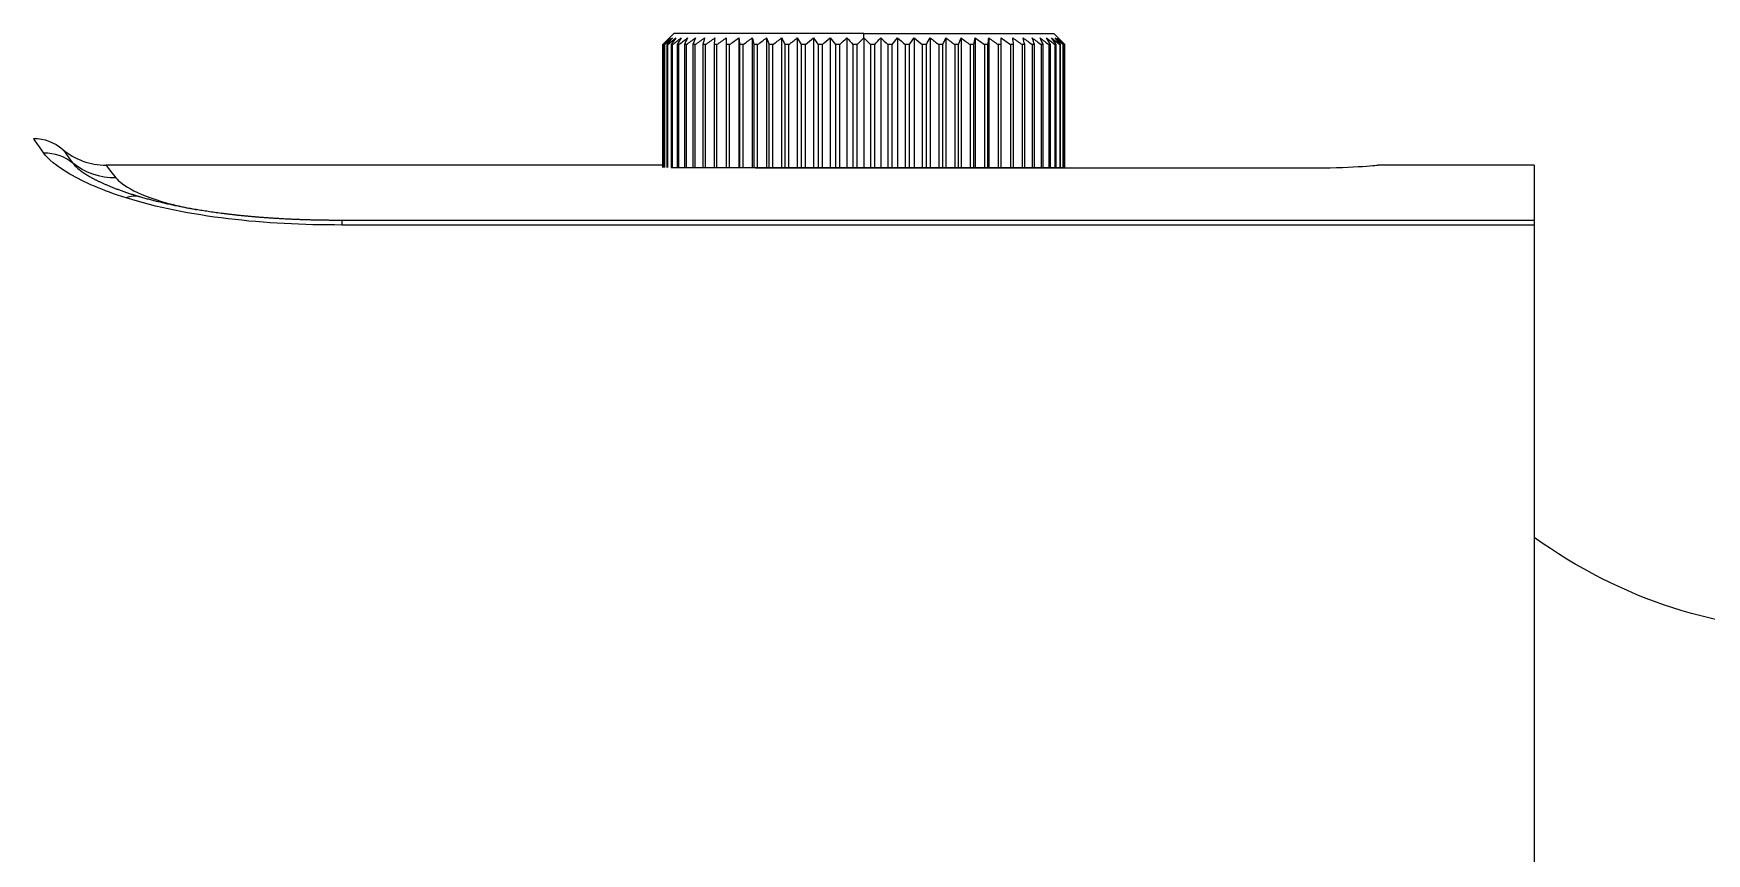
# Model space of a CAD drawing. Header units: millimetres. Extents: x 89860 to 502050, y -351975 to 882300.
# Drawn here: x 362912.9 to 363124.7, y -276584.2 to -276480.3 of the extents above; entities that cross this region are included whole.
import ezdxf

# ---------------------------------------------------------------- set-up
doc = ezdxf.new("R2010")
doc.units = ezdxf.units.MM
doc.header["$LTSCALE"] = 150
doc.layers.add('-----20 General Symbol', color=3, linetype='Continuous')
doc.layers.add('-----29 Cable Schedule', color=1, linetype='Continuous')

# ---------------------------------------------------------------- blocks, each defined once
blk = doc.blocks.new('A$C93139d4c')
at = {"layer": '-----20 General Symbol'}
for p, q in [((-30912.13, -18360.66), (-30913.26, -18361.79)), ((-30864.04, -18360.66), (-30912.13, -18360.66)), ((-30895.68, -18361.79), (-30895.68, -18394.61)), ((-30892.27, -18361.79), (-30892.27, -18394.61)), ((-30888.65, -18361.79), (-30888.65, -18394.61)), ((-30884.84, -18361.79), (-30884.84, -18394.61)), ((-30880.87, -18361.79), (-30880.87, -18394.61)), ((-30876.78, -18361.79), (-30876.78, -18394.61)), ((-30872.58, -18361.79), (-30872.58, -18394.61)), ((-30868.33, -18361.79), (-30868.33, -18394.61)), ((-30864.04, -18361.79), (-30864.04, -18360.66)), ((-30864.04, -18360.66), (-30815.94, -18360.66)), ((-30864.04, -18361.79), (-30864.04, -18394.61)), ((-30859.75, -18361.79), (-30859.75, -18394.61)), ((-30855.49, -18361.79), (-30855.49, -18394.61)), ((-30851.3, -18361.79), (-30851.3, -18394.61)), ((-30847.2, -18361.79), (-30847.2, -18394.61)), ((-30843.23, -18361.79), (-30843.23, -18394.61)), ((-30839.42, -18361.79), (-30839.42, -18394.61)), ((-30835.8, -18361.79), (-30835.8, -18394.61)), ((-30832.39, -18361.79), (-30832.39, -18394.61)), ((-30814.81, -18361.79), (-30815.94, -18360.66)), ((-30914.88, -18363.49), (-30914.93, -18363.49)), ((-30914.93, -18363.49), (-30914.93, -18394.61)), ((-30914.88, -18394.61), (-30914.88, -18363.49)), ((-30914.45, -18363.49), (-30914.59, -18363.49)), ((-30914.59, -18363.49), (-30914.59, -18394.61)), ((-30914.45, -18394.61), (-30914.45, -18363.49)), ((-30913.63, -18363.49), (-30913.87, -18363.49)), ((-30913.87, -18363.49), (-30913.87, -18394.61)), ((-30913.63, -18394.61), (-30913.63, -18363.49)), ((-30912.43, -18363.49), (-30912.77, -18363.49)), ((-30912.77, -18363.49), (-30912.77, -18394.61)), ((-30912.43, -18394.61), (-30912.43, -18363.49)), ((-30910.87, -18363.49), (-30911.29, -18363.49)), ((-30911.29, -18363.49), (-30911.29, -18394.61)), ((-30910.87, -18394.61), (-30910.87, -18363.49)), ((-30908.95, -18363.49), (-30909.46, -18363.49)), ((-30909.46, -18363.49), (-30909.46, -18394.61)), ((-30908.95, -18394.61), (-30908.95, -18363.49)), ((-30906.69, -18363.49), (-30907.28, -18363.49)), ((-30907.28, -18363.49), (-30907.28, -18394.61)), ((-30906.69, -18394.61), (-30906.69, -18363.49)), ((-30904.1, -18363.49), (-30904.77, -18363.49)), ((-30904.77, -18363.49), (-30904.77, -18394.61)), ((-30904.1, -18394.61), (-30904.1, -18363.49)), ((-30901.21, -18363.49), (-30901.95, -18363.49)), ((-30901.95, -18363.49), (-30901.95, -18394.61)), ((-30901.21, -18394.61), (-30901.21, -18363.49)), ((-30898.03, -18363.49), (-30898.84, -18363.49)), ((-30898.84, -18363.49), (-30898.84, -18394.61)), ((-30898.03, -18394.61), (-30898.03, -18363.49)), ((-30894.6, -18363.49), (-30895.47, -18363.49)), ((-30895.47, -18363.49), (-30895.47, -18394.61)), ((-30894.6, -18394.61), (-30894.6, -18363.49)), ((-30890.93, -18363.49), (-30891.86, -18363.49)), ((-30891.86, -18363.49), (-30891.86, -18394.61)), ((-30890.93, -18394.61), (-30890.93, -18363.49)), ((-30887.06, -18363.49), (-30888.04, -18363.49)), ((-30888.04, -18363.49), (-30888.04, -18394.61)), ((-30887.06, -18394.61), (-30887.06, -18363.49)), ((-30883.01, -18363.49), (-30884.03, -18363.49)), ((-30884.03, -18363.49), (-30884.03, -18394.61)), ((-30883.01, -18394.61), (-30883.01, -18363.49)), ((-30878.82, -18363.49), (-30879.87, -18363.49)), ((-30879.87, -18363.49), (-30879.87, -18394.61)), ((-30878.82, -18394.61), (-30878.82, -18363.49)), ((-30874.52, -18363.49), (-30875.6, -18363.49)), ((-30875.6, -18363.49), (-30875.6, -18394.61)), ((-30874.52, -18394.61), (-30874.52, -18363.49)), ((-30870.14, -18363.49), (-30871.23, -18363.49)), ((-30871.23, -18363.49), (-30871.23, -18394.61)), ((-30870.14, -18394.61), (-30870.14, -18363.49)), ((-30865.71, -18363.49), (-30866.81, -18363.49)), ((-30866.81, -18363.49), (-30866.81, -18394.61)), ((-30865.71, -18394.61), (-30865.71, -18363.49)), ((-30861.26, -18363.49), (-30862.37, -18363.49)), ((-30862.37, -18363.49), (-30862.37, -18394.61)), ((-30861.26, -18394.61), (-30861.26, -18363.49)), ((-30856.84, -18363.49), (-30857.94, -18363.49)), ((-30857.94, -18363.49), (-30857.94, -18394.61)), ((-30856.84, -18394.61), (-30856.84, -18363.49)), ((-30852.48, -18363.49), (-30853.55, -18363.49)), ((-30853.55, -18363.49), (-30853.55, -18394.61)), ((-30852.48, -18394.61), (-30852.48, -18363.49)), ((-30848.2, -18363.49), (-30849.25, -18363.49)), ((-30849.25, -18363.49), (-30849.25, -18394.61)), ((-30848.2, -18394.61), (-30848.2, -18363.49)), ((-30844.04, -18363.49), (-30845.06, -18363.49)), ((-30845.06, -18363.49), (-30845.06, -18394.61)), ((-30844.04, -18394.61), (-30844.04, -18363.49)), ((-30840.03, -18363.49), (-30841.01, -18363.49)), ((-30841.01, -18363.49), (-30841.01, -18394.61)), ((-30840.03, -18394.61), (-30840.03, -18363.49)), ((-30836.21, -18363.49), (-30837.14, -18363.49)), ((-30837.14, -18363.49), (-30837.14, -18394.61)), ((-30836.21, -18394.61), (-30836.21, -18363.49)), ((-30832.6, -18363.49), (-30833.48, -18363.49)), ((-30833.48, -18363.49), (-30833.48, -18394.61)), ((-30832.6, -18394.61), (-30832.6, -18363.49)), ((-30829.23, -18363.49), (-30830.04, -18363.49)), ((-30830.04, -18363.49), (-30830.04, -18394.61)), ((-30829.23, -18394.61), (-30829.23, -18363.49)), ((-30826.12, -18363.49), (-30826.87, -18363.49)), ((-30826.87, -18363.49), (-30826.87, -18394.61)), ((-30826.12, -18394.61), (-30826.12, -18363.49)), ((-30823.3, -18363.49), (-30823.97, -18363.49)), ((-30823.97, -18363.49), (-30823.97, -18394.61)), ((-30823.3, -18394.61), (-30823.3, -18363.49)), ((-30820.79, -18363.49), (-30821.39, -18363.49)), ((-30821.39, -18363.49), (-30821.39, -18394.61)), ((-30820.79, -18394.61), (-30820.79, -18363.49)), ((-30818.61, -18363.49), (-30819.12, -18363.49)), ((-30819.12, -18363.49), (-30819.12, -18394.61)), ((-30818.61, -18394.61), (-30818.61, -18363.49)), ((-30816.78, -18363.49), (-30817.2, -18363.49)), ((-30817.2, -18363.49), (-30817.2, -18394.61)), ((-30816.78, -18394.61), (-30816.78, -18363.49)), ((-30815.31, -18363.49), (-30815.64, -18363.49)), ((-30815.64, -18363.49), (-30815.64, -18394.61)), ((-30815.31, -18394.61), (-30815.31, -18363.49)), ((-30814.2, -18363.49), (-30814.44, -18363.49)), ((-30814.44, -18363.49), (-30814.44, -18394.61)), ((-30814.2, -18394.61), (-30814.2, -18363.49)), ((-30813.48, -18363.49), (-30813.62, -18363.49)), ((-30813.62, -18363.49), (-30813.62, -18394.61)), ((-30813.48, -18394.61), (-30813.48, -18363.49)), ((-30813.14, -18363.49), (-30813.19, -18363.49)), ((-30813.19, -18363.49), (-30813.19, -18394.61)), ((-30813.14, -18394.61), (-30813.14, -18363.49)), ((-31062.4, -18395.41), (-31062.4, -18395.41)), ((-30914.93, -18394.04), (-31055.87, -18394.04)), ((-30912.77, -18394.61), (-30912.43, -18394.61)), ((-30912.43, -18394.61), (-30911.29, -18394.61)), ((-30911.29, -18394.61), (-30910.87, -18394.61)), ((-30910.87, -18394.61), (-30909.46, -18394.61)), ((-30909.46, -18394.61), (-30908.95, -18394.61)), ((-30908.95, -18394.61), (-30907.28, -18394.61)), ((-30907.28, -18394.61), (-30906.69, -18394.61)), ((-30906.69, -18394.61), (-30904.77, -18394.61)), ((-30904.77, -18394.61), (-30904.1, -18394.61)), ((-30904.1, -18394.61), (-30901.95, -18394.61)), ((-30901.95, -18394.61), (-30901.21, -18394.61)), ((-30901.21, -18394.61), (-30898.84, -18394.61)), ((-30898.84, -18394.61), (-30898.03, -18394.61)), ((-30898.03, -18394.61), (-30895.68, -18394.61)), ((-30895.68, -18394.61), (-30895.47, -18394.61)), ((-30895.47, -18394.61), (-30894.6, -18394.61)), ((-30894.6, -18394.61), (-30892.27, -18394.61)), ((-30892.27, -18394.61), (-30891.86, -18394.61)), ((-30891.86, -18394.61), (-30890.93, -18394.61)), ((-30890.93, -18394.61), (-30888.65, -18394.61)), ((-30888.65, -18394.61), (-30888.04, -18394.61)), ((-30888.04, -18394.61), (-30887.06, -18394.61)), ((-30887.06, -18394.61), (-30884.84, -18394.61)), ((-30886.67, -18394.74), (-30750.87, -18394.74)), ((-30884.84, -18394.61), (-30884.03, -18394.61)), ((-30884.03, -18394.61), (-30883.01, -18394.61)), ((-30883.01, -18394.61), (-30880.87, -18394.61)), ((-30880.87, -18394.61), (-30880.87, -18394.74)), ((-30880.87, -18394.61), (-30879.87, -18394.61)), ((-30879.87, -18394.61), (-30878.82, -18394.61)), ((-30878.82, -18394.61), (-30876.78, -18394.61)), ((-30876.78, -18394.61), (-30875.6, -18394.61)), ((-30875.6, -18394.61), (-30874.52, -18394.61)), ((-30874.52, -18394.61), (-30872.58, -18394.61)), ((-30872.58, -18394.61), (-30871.23, -18394.61)), ((-30871.23, -18394.61), (-30870.14, -18394.61)), ((-30870.14, -18394.61), (-30868.33, -18394.61)), ((-30868.33, -18394.61), (-30866.81, -18394.61)), ((-30866.81, -18394.61), (-30865.71, -18394.61)), ((-30865.71, -18394.61), (-30864.04, -18394.61)), ((-30864.04, -18394.61), (-30862.37, -18394.61)), ((-30862.37, -18394.61), (-30861.26, -18394.61)), ((-30861.26, -18394.61), (-30859.75, -18394.61)), ((-30859.75, -18394.61), (-30857.94, -18394.61)), ((-30857.94, -18394.61), (-30856.84, -18394.61)), ((-30856.84, -18394.61), (-30855.49, -18394.61)), ((-30855.49, -18394.61), (-30853.55, -18394.61)), ((-30853.55, -18394.61), (-30852.48, -18394.61)), ((-30852.48, -18394.61), (-30851.3, -18394.61)), ((-30851.3, -18394.61), (-30849.25, -18394.61)), ((-30849.25, -18394.61), (-30848.2, -18394.61)), ((-30848.2, -18394.61), (-30847.2, -18394.61)), ((-30847.2, -18394.74), (-30847.2, -18394.61)), ((-30847.2, -18394.61), (-30845.06, -18394.61)), ((-30845.06, -18394.61), (-30844.04, -18394.61)), ((-30844.04, -18394.61), (-30843.23, -18394.61)), ((-30843.23, -18394.61), (-30841.01, -18394.61)), ((-30841.01, -18394.61), (-30840.03, -18394.61)), ((-30840.03, -18394.61), (-30839.42, -18394.61)), ((-30839.42, -18394.61), (-30837.14, -18394.61)), ((-30837.14, -18394.61), (-30836.21, -18394.61)), ((-30836.21, -18394.61), (-30835.8, -18394.61)), ((-30835.8, -18394.61), (-30833.48, -18394.61)), ((-30833.48, -18394.61), (-30832.6, -18394.61)), ((-30832.6, -18394.61), (-30832.39, -18394.61)), ((-30832.39, -18394.61), (-30830.04, -18394.61)), ((-30830.04, -18394.61), (-30829.23, -18394.61)), ((-30829.23, -18394.61), (-30826.87, -18394.61)), ((-30826.87, -18394.61), (-30826.12, -18394.61)), ((-30826.12, -18394.61), (-30823.97, -18394.61)), ((-30823.97, -18394.61), (-30823.3, -18394.61)), ((-30823.3, -18394.61), (-30821.39, -18394.61)), ((-30821.39, -18394.61), (-30820.79, -18394.61)), ((-30820.79, -18394.61), (-30819.12, -18394.61)), ((-30819.12, -18394.61), (-30818.61, -18394.61)), ((-30818.61, -18394.61), (-30817.2, -18394.61)), ((-30817.2, -18394.61), (-30816.78, -18394.61)), ((-30816.78, -18394.61), (-30815.64, -18394.61)), ((-30815.64, -18394.61), (-30815.31, -18394.61)), ((-30815.31, -18394.61), (-30814.44, -18394.61)), ((-30814.44, -18394.61), (-30814.2, -18394.61)), ((-30814.2, -18394.61), (-30813.62, -18394.61)), ((-30813.62, -18394.61), (-30813.48, -18394.61)), ((-30813.48, -18394.61), (-30813.19, -18394.61)), ((-30813.19, -18394.61), (-30813.14, -18394.61)), ((-30694.29, -18394.04), (-30733.9, -18394.04)), ((-30694.29, -18394.04), (-30694.29, -18408.02)), ((-30694.29, -18408.02), (-30996.18, -18408.02)), ((-30996.18, -18408.03), (-30996.18, -18409.19)), ((-30694.29, -18408.02), (-30694.29, -18409.19)), ((-30694.29, -18409.19), (-30996.18, -18409.19)), ((-30694.29, -18409.19), (-30694.29, -18600))]:
    blk.add_line(p, q, dxfattribs=at)
at = {"layer": '-----20 General Symbol', "extrusion": (2.8464e-06, -3.78291e-06, -1)}
blk.add_arc((31074.26, -18398.57, -0.02), 11.32, 90.0001, 130.5359, dxfattribs=at)
at = {"layer": '-----20 General Symbol'}
blk.add_arc((-31055.87, -18377.07), 16.97, 229.4643, 270.0065, dxfattribs=at)
at = {"layer": '-----20 General Symbol', "extrusion": (6.12303e-17, 0, -1)}
blk.add_arc((30620.37, -18386.36), 125.94, 270, 305.9375, dxfattribs=at)
at = {"layer": '-----20 General Symbol'}
for points in [[(-30913.26, -18361.79), (-30913.82, -18362.35), (-30914.38, -18362.92), (-30914.93, -18363.49)], [(-30914.88, -18363.49), (-30914.28, -18362.92), (-30913.68, -18362.35), (-30913.08, -18361.79)], [(-30913.08, -18361.79), (-30913.58, -18362.35), (-30914.09, -18362.92), (-30914.59, -18363.49)], [(-30914.45, -18363.49), (-30913.81, -18362.92), (-30913.16, -18362.35), (-30912.51, -18361.79)], [(-30912.51, -18361.79), (-30912.97, -18362.35), (-30913.42, -18362.92), (-30913.87, -18363.49)], [(-30913.63, -18363.49), (-30912.95, -18362.92), (-30912.27, -18362.35), (-30911.59, -18361.79)], [(-30911.59, -18361.79), (-30911.98, -18362.35), (-30912.37, -18362.92), (-30912.77, -18363.49)], [(-30912.43, -18363.49), (-30911.72, -18362.92), (-30911.01, -18362.35), (-30910.29, -18361.79)], [(-30910.29, -18361.79), (-30910.63, -18362.35), (-30910.96, -18362.92), (-30911.29, -18363.49)], [(-30910.87, -18363.49), (-30910.13, -18362.92), (-30909.39, -18362.35), (-30908.65, -18361.79)], [(-30908.65, -18361.79), (-30908.92, -18362.35), (-30909.19, -18362.92), (-30909.46, -18363.49)], [(-30908.95, -18363.49), (-30908.19, -18362.92), (-30907.43, -18362.35), (-30906.67, -18361.79)], [(-30906.67, -18361.79), (-30906.87, -18362.35), (-30907.08, -18362.92), (-30907.28, -18363.49)], [(-30906.69, -18363.49), (-30905.91, -18362.92), (-30905.14, -18362.35), (-30904.36, -18361.79)], [(-30904.36, -18361.79), (-30904.5, -18362.35), (-30904.63, -18362.92), (-30904.77, -18363.49)], [(-30904.1, -18363.49), (-30903.32, -18362.92), (-30902.53, -18362.35), (-30901.75, -18361.79)], [(-30901.75, -18361.79), (-30901.81, -18362.35), (-30901.88, -18362.92), (-30901.95, -18363.49)], [(-30901.21, -18363.49), (-30900.42, -18362.92), (-30899.64, -18362.35), (-30898.84, -18361.79)], [(-30898.84, -18361.79), (-30898.84, -18362.35), (-30898.84, -18362.92), (-30898.84, -18363.49)], [(-30898.03, -18363.49), (-30897.25, -18362.92), (-30896.47, -18362.35), (-30895.68, -18361.79)], [(-30895.68, -18361.79), (-30895.61, -18362.35), (-30895.54, -18362.92), (-30895.47, -18363.49)], [(-30894.6, -18363.49), (-30893.83, -18362.92), (-30893.05, -18362.35), (-30892.27, -18361.79)], [(-30892.27, -18361.79), (-30892.13, -18362.35), (-30892, -18362.92), (-30891.86, -18363.49)], [(-30890.93, -18363.49), (-30890.17, -18362.92), (-30889.41, -18362.35), (-30888.65, -18361.79)], [(-30888.65, -18361.79), (-30888.44, -18362.35), (-30888.24, -18362.92), (-30888.04, -18363.49)], [(-30887.06, -18363.49), (-30886.32, -18362.92), (-30885.58, -18362.35), (-30884.84, -18361.79)], [(-30884.84, -18361.79), (-30884.57, -18362.35), (-30884.3, -18362.92), (-30884.03, -18363.49)], [(-30883.01, -18363.49), (-30882.3, -18362.92), (-30881.59, -18362.35), (-30880.87, -18361.79)], [(-30880.87, -18361.79), (-30880.54, -18362.35), (-30880.21, -18362.92), (-30879.87, -18363.49)], [(-30878.82, -18363.49), (-30878.14, -18362.92), (-30877.46, -18362.35), (-30876.78, -18361.79)], [(-30876.78, -18361.79), (-30876.38, -18362.35), (-30875.99, -18362.92), (-30875.6, -18363.49)], [(-30874.52, -18363.49), (-30873.88, -18362.92), (-30873.23, -18362.35), (-30872.58, -18361.79)], [(-30872.58, -18361.79), (-30872.13, -18362.35), (-30871.68, -18362.92), (-30871.23, -18363.49)], [(-30870.14, -18363.49), (-30869.54, -18362.92), (-30868.93, -18362.35), (-30868.33, -18361.79)], [(-30868.33, -18361.79), (-30867.82, -18362.35), (-30867.31, -18362.92), (-30866.81, -18363.49)], [(-30865.71, -18363.49), (-30865.15, -18362.92), (-30864.6, -18362.35), (-30864.04, -18361.79)], [(-30864.04, -18361.79), (-30863.48, -18362.35), (-30862.92, -18362.92), (-30862.37, -18363.49)], [(-30861.26, -18363.49), (-30860.76, -18362.92), (-30860.25, -18362.35), (-30859.75, -18361.79)], [(-30859.75, -18361.79), (-30859.14, -18362.35), (-30858.54, -18362.92), (-30857.94, -18363.49)], [(-30856.84, -18363.49), (-30856.39, -18362.92), (-30855.94, -18362.35), (-30855.49, -18361.79)], [(-30855.49, -18361.79), (-30854.84, -18362.35), (-30854.2, -18362.92), (-30853.55, -18363.49)], [(-30852.48, -18363.49), (-30852.08, -18362.92), (-30851.69, -18362.35), (-30851.3, -18361.79)], [(-30851.3, -18361.79), (-30850.61, -18362.35), (-30849.93, -18362.92), (-30849.25, -18363.49)], [(-30848.2, -18363.49), (-30847.87, -18362.92), (-30847.53, -18362.35), (-30847.2, -18361.79)], [(-30847.2, -18361.79), (-30846.48, -18362.35), (-30845.77, -18362.92), (-30845.06, -18363.49)], [(-30844.04, -18363.49), (-30843.77, -18362.92), (-30843.5, -18362.35), (-30843.23, -18361.79)], [(-30843.23, -18361.79), (-30842.49, -18362.35), (-30841.75, -18362.92), (-30841.01, -18363.49)], [(-30840.03, -18363.49), (-30839.83, -18362.92), (-30839.63, -18362.35), (-30839.42, -18361.79)], [(-30839.42, -18361.79), (-30838.66, -18362.35), (-30837.9, -18362.92), (-30837.14, -18363.49)], [(-30836.21, -18363.49), (-30836.08, -18362.92), (-30835.94, -18362.35), (-30835.8, -18361.79)], [(-30835.8, -18361.79), (-30835.02, -18362.35), (-30834.25, -18362.92), (-30833.48, -18363.49)], [(-30832.6, -18363.49), (-30832.53, -18362.92), (-30832.46, -18362.35), (-30832.39, -18361.79)], [(-30832.39, -18361.79), (-30831.61, -18362.35), (-30830.82, -18362.92), (-30830.04, -18363.49)], [(-30829.23, -18361.79), (-30828.44, -18362.35), (-30827.65, -18362.92), (-30826.87, -18363.49)], [(-30829.23, -18363.49), (-30829.23, -18362.92), (-30829.23, -18362.35), (-30829.23, -18361.79)], [(-30826.33, -18361.79), (-30825.54, -18362.35), (-30824.75, -18362.92), (-30823.97, -18363.49)], [(-30826.12, -18363.49), (-30826.19, -18362.92), (-30826.26, -18362.35), (-30826.33, -18361.79)], [(-30823.71, -18361.79), (-30822.93, -18362.35), (-30822.16, -18362.92), (-30821.39, -18363.49)], [(-30823.3, -18363.49), (-30823.44, -18362.92), (-30823.57, -18362.35), (-30823.71, -18361.79)], [(-30821.4, -18361.79), (-30820.64, -18362.35), (-30819.88, -18362.92), (-30819.12, -18363.49)], [(-30820.79, -18363.49), (-30821, -18362.92), (-30821.2, -18362.35), (-30821.4, -18361.79)], [(-30819.42, -18361.79), (-30818.68, -18362.35), (-30817.94, -18362.92), (-30817.2, -18363.49)], [(-30818.61, -18363.49), (-30818.88, -18362.92), (-30819.15, -18362.35), (-30819.42, -18361.79)], [(-30817.78, -18361.79), (-30817.06, -18362.35), (-30816.35, -18362.92), (-30815.64, -18363.49)], [(-30816.78, -18363.49), (-30817.11, -18362.92), (-30817.44, -18362.35), (-30817.78, -18361.79)], [(-30816.49, -18361.79), (-30815.8, -18362.35), (-30815.12, -18362.92), (-30814.44, -18363.49)], [(-30815.31, -18363.49), (-30815.7, -18362.92), (-30816.09, -18362.35), (-30816.49, -18361.79)], [(-30815.56, -18361.79), (-30814.91, -18362.35), (-30814.26, -18362.92), (-30813.62, -18363.49)], [(-30814.2, -18363.49), (-30814.65, -18362.92), (-30815.1, -18362.35), (-30815.56, -18361.79)], [(-30815, -18361.79), (-30814.39, -18362.35), (-30813.79, -18362.92), (-30813.19, -18363.49)], [(-30813.48, -18363.49), (-30813.98, -18362.92), (-30814.49, -18362.35), (-30815, -18361.79)], [(-30813.14, -18363.49), (-30813.69, -18362.92), (-30814.25, -18362.35), (-30814.81, -18361.79)], [(-31071.62, -18391), (-31073.37, -18388.51), (-31074.24, -18387.27), (-31074.24, -18387.27)], [(-31064.32, -18393.49), (-31066.33, -18391.83), (-31068.96, -18390.93), (-31071.61, -18391)], [(-31066.88, -18389.98), (-31066.88, -18389.98), (-31066.03, -18391.15), (-31064.33, -18393.49)], [(-31053.38, -18397.25), (-31057.35, -18397.33), (-31061.3, -18395.97), (-31064.32, -18393.48)], [(-31064.32, -18393.49), (-31063.89, -18394.07), (-31063.26, -18394.71), (-31062.4, -18395.41)], [(-30894.11, -18394.6), (-30891.81, -18394.69), (-30889.26, -18394.74), (-30886.67, -18394.74)], [(-31047.53, -18402.01), (-31048.53, -18401.72), (-31049.64, -18401.82), (-31050.76, -18402.33)], [(-31038.89, -18404.02), (-31039.03, -18404.07), (-31039.17, -18404.11), (-31039.31, -18404.15)]]:
    blk.add_open_spline(points, degree=3, dxfattribs=at)
for points, knots in [([(-31050.76, -18402.33), (-31056.74, -18400.46), (-31061.53, -18398.32), (-31068.51, -18394.27), (-31070.59, -18392.45), (-31071.61, -18391)], [0, 0, 0, 0, 0.5, 0.5, 1, 1, 1, 1]), ([(-31047.53, -18402), (-31047.66, -18401.96), (-31047.96, -18401.87), (-31048.42, -18401.73), (-31048.92, -18401.58), (-31049.42, -18401.42), (-31049.9, -18401.26), (-31050.38, -18401.1), (-31050.84, -18400.95), (-31051.3, -18400.79), (-31051.75, -18400.63), (-31052.19, -18400.47), (-31052.63, -18400.31), (-31053.05, -18400.15), (-31053.47, -18400), (-31053.87, -18399.84), (-31054.27, -18399.68), (-31054.66, -18399.52), (-31055.04, -18399.37), (-31055.42, -18399.21), (-31055.78, -18399.05), (-31056.14, -18398.9), (-31056.48, -18398.75), (-31056.82, -18398.59), (-31057.15, -18398.44), (-31057.47, -18398.29), (-31057.78, -18398.14), (-31058.07, -18398), (-31058.34, -18397.86), (-31058.61, -18397.73), (-31058.88, -18397.59), (-31059.16, -18397.44), (-31059.42, -18397.3), (-31059.67, -18397.17), (-31059.9, -18397.03), (-31060.13, -18396.9), (-31060.34, -18396.78), (-31060.54, -18396.66), (-31060.74, -18396.54), (-31060.92, -18396.43), (-31061.1, -18396.32), (-31061.27, -18396.21), (-31061.43, -18396.1), (-31061.58, -18396), (-31061.72, -18395.91), (-31061.85, -18395.81), (-31061.98, -18395.73), (-31062.09, -18395.64), (-31062.19, -18395.57), (-31062.28, -18395.49), (-31062.35, -18395.44), (-31062.38, -18395.42), (-31062.39, -18395.41)], [0, 0, 0, 0, 0.01575, 0.037187, 0.058559, 0.079874, 0.101138, 0.122359, 0.143544, 0.164694, 0.18574, 0.206736, 0.227697, 0.248625, 0.269523, 0.290391, 0.31123, 0.332043, 0.352829, 0.373615, 0.394338, 0.415043, 0.435735, 0.456418, 0.477096, 0.497771, 0.518446, 0.539125, 0.557262, 0.576308, 0.597413, 0.618412, 0.639259, 0.659913, 0.680333, 0.700482, 0.720321, 0.739818, 0.759158, 0.779056, 0.798898, 0.818683, 0.838412, 0.858082, 0.877692, 0.897241, 0.916725, 0.936142, 0.955487, 0.974758, 0.99395, 1, 1, 1, 1]), ([(-31055.87, -18394.04), (-31055.87, -18394.04), (-31055.87, -18394.04), (-31055.87, -18394.05), (-31055.03, -18395.12), (-31053.39, -18397.25)], [0, 0, 0, 0, 0.00009, 0.00009, 1, 1, 1, 1]), ([(-30750.87, -18394.74), (-30746.38, -18394.74), (-30742, -18394.57), (-30735.74, -18394.21), (-30733.9, -18394.04), (-30733.9, -18394.04), (-30733.9, -18394.04), (-30733.9, -18394.04)], [0, 0, 0, 0, 0.499911, 0.499911, 0.999822, 0.999822, 1, 1, 1, 1]), ([(-31053.38, -18397.25), (-31052.65, -18398.19), (-31051.25, -18399.3), (-31046.43, -18401.72), (-31043.09, -18402.96), (-31038.89, -18404.02)], [0, 0, 0, 0, 0.5, 0.5, 1, 1, 1, 1]), ([(-30996.18, -18409.19), (-31005.95, -18409.19), (-31015.65, -18408.73), (-31034.31, -18406.5), (-31043.26, -18404.69), (-31050.76, -18402.33)], [0, 0, 0, 0, 0.5, 0.5, 1, 1, 1, 1]), ([(-30996.18, -18408.02), (-30996.27, -18408.02), (-30996.79, -18408.02), (-30997.67, -18408.02), (-30998.8, -18408.01), (-30999.87, -18408), (-31000.91, -18407.99), (-31001.99, -18407.97), (-31003.08, -18407.94), (-31004.19, -18407.92), (-31005.28, -18407.89), (-31006.37, -18407.85), (-31007.44, -18407.81), (-31008.49, -18407.77), (-31009.54, -18407.72), (-31010.57, -18407.67), (-31011.59, -18407.61), (-31012.6, -18407.55), (-31013.6, -18407.49), (-31014.58, -18407.43), (-31015.55, -18407.36), (-31016.51, -18407.29), (-31017.46, -18407.21), (-31018.4, -18407.13), (-31019.33, -18407.05), (-31020.25, -18406.96), (-31021.16, -18406.88), (-31022.05, -18406.79), (-31022.93, -18406.69), (-31023.8, -18406.59), (-31024.66, -18406.49), (-31025.51, -18406.39), (-31026.35, -18406.29), (-31027.17, -18406.18), (-31027.99, -18406.07), (-31028.8, -18405.96), (-31029.59, -18405.84), (-31030.38, -18405.72), (-31031.16, -18405.6), (-31031.92, -18405.48), (-31032.68, -18405.36), (-31033.42, -18405.23), (-31034.16, -18405.1), (-31034.88, -18404.97), (-31035.59, -18404.84), (-31036.3, -18404.71), (-31036.99, -18404.57), (-31037.67, -18404.44), (-31038.34, -18404.3), (-31039.01, -18404.16), (-31039.66, -18404.02), (-31040.31, -18403.87), (-31040.95, -18403.73), (-31041.57, -18403.58), (-31042.19, -18403.43), (-31042.8, -18403.28), (-31043.4, -18403.13), (-31043.99, -18402.98), (-31044.57, -18402.83), (-31045.15, -18402.68), (-31045.71, -18402.52), (-31046.26, -18402.37), (-31046.8, -18402.22), (-31047.22, -18402.09), (-31047.46, -18402.02), (-31047.53, -18402)], [0, 0, 0, 0, 0.004915, 0.027979, 0.048401, 0.066773, 0.086323, 0.105274, 0.12571, 0.145928, 0.165921, 0.185687, 0.205227, 0.224631, 0.243801, 0.262741, 0.281462, 0.299974, 0.318288, 0.336412, 0.354356, 0.372129, 0.389738, 0.407191, 0.424497, 0.441661, 0.458646, 0.475434, 0.492037, 0.508465, 0.524727, 0.540833, 0.556791, 0.57261, 0.588298, 0.603862, 0.619311, 0.634652, 0.649888, 0.664893, 0.679819, 0.694609, 0.70927, 0.723807, 0.738226, 0.752532, 0.766731, 0.780826, 0.794824, 0.80873, 0.822548, 0.836284, 0.849942, 0.863527, 0.877045, 0.8905, 0.903849, 0.917118, 0.930313, 0.943438, 0.956499, 0.969501, 0.982449, 0.994918, 1, 1, 1, 1]), ([(-31038.89, -18404.02), (-31037.62, -18404.32), (-31035.71, -18404.78), (-31033.67, -18405.18), (-31032.98, -18405.31)], [0, 0, 0, 0, 0.670944, 1, 1, 1, 1])]:
    blk.add_open_spline(points, degree=3, knots=knots, dxfattribs=at)

msp = doc.modelspace()

# ---------------------------------------------------------------- block references
at = {"layer": '-----29 Cable Schedule', "xscale": 0.5, "yscale": 0.5, "zscale": 0.5}
msp.add_blockref('A$C93139d4c', (378450, -267300), dxfattribs=at)

doc.saveas('drawing.dxf')
